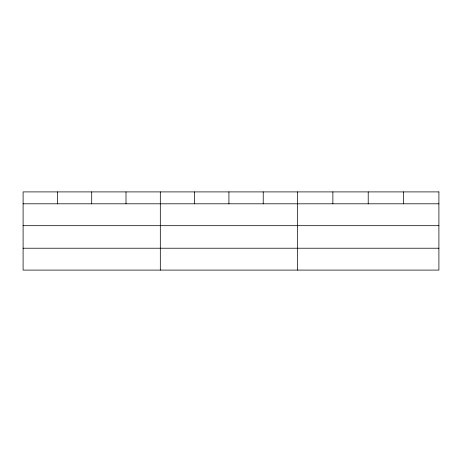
<?xml version="1.0" encoding="UTF-8"?>
<svg xmlns="http://www.w3.org/2000/svg" width="462" height="462" viewBox="0 0 462 462"><rect width="100%" height="100%" fill="white"/><g stroke="black" fill="none" stroke-linecap="round" stroke-linejoin="round"><path stroke-width="0.69" d="M23.1 203.806L438.9 203.806M23.1 225.681L438.9 225.681M23.1 248.221L438.9 248.221M403.557 191.903L403.557 203.806M368.214 191.903L368.214 203.806M332.871 191.903L332.871 203.806M297.528 191.903L297.528 270.097M263.225 191.903L263.225 203.806M228.921 191.903L228.921 203.806M194.618 191.903L194.618 203.806M160.314 191.903L160.314 270.097M126.01 191.903L126.01 203.806M91.707 191.903L91.707 203.806M57.404 191.903L57.404 203.806M438.9 191.903L23.1 191.903L23.1 270.097L438.9 270.097L438.9 191.903"/></g></svg>
